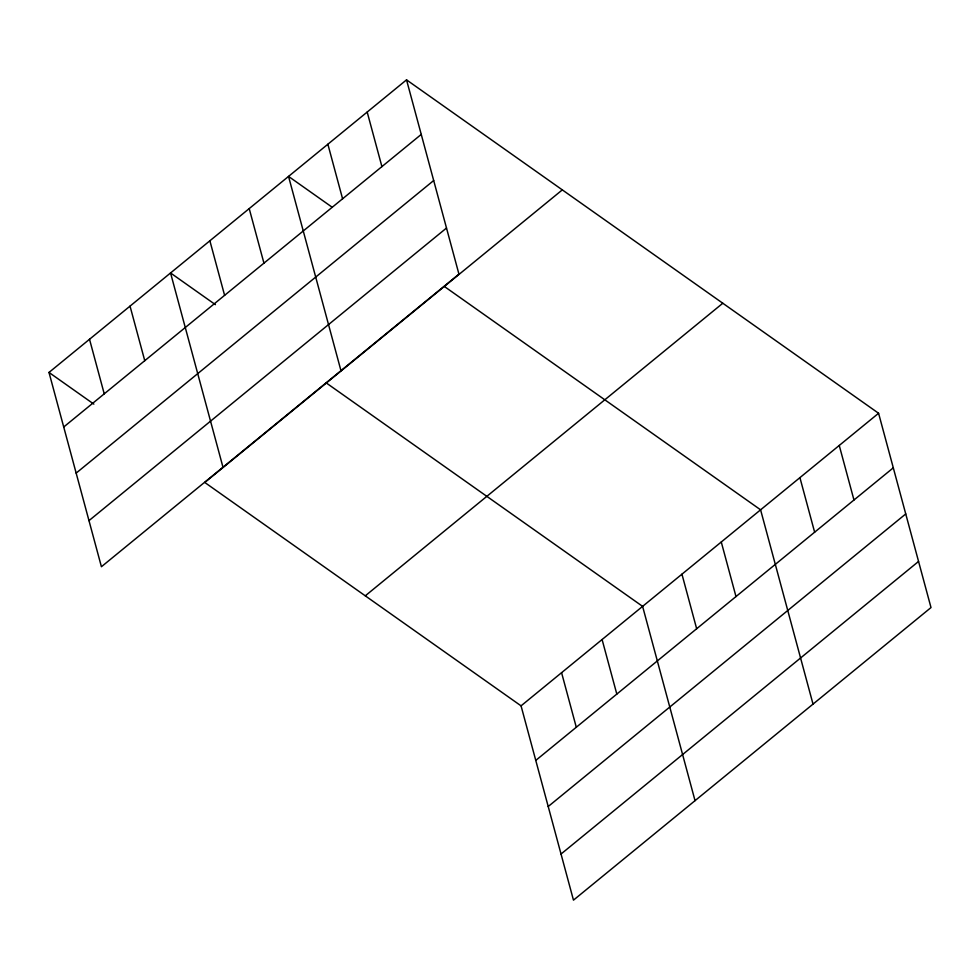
<?xml version="1.0" encoding="UTF-8"?>
<svg xmlns="http://www.w3.org/2000/svg" width="980" height="980" viewBox="0 0 980 980"><rect width="100%" height="100%" fill="white"/><g stroke="black" fill="none" stroke-linecap="round" stroke-linejoin="round"><path stroke-width="1.47" d="M406.529 79.858L458.946 274.155L101.418 566.734L49 372.437L406.529 79.858L878.582 413.266L931 607.563L573.471 900.142L521.054 705.845L204.783 482.466L562.299 189.887M63.725 426.998L421.241 134.419M76.158 473.107L433.687 180.528M88.984 520.625L446.5 228.046M365.271 595.828L722.799 303.249M521.054 705.845L878.582 413.266M535.778 760.407L893.295 467.827M548.212 806.516L905.741 513.937M561.038 854.021L918.554 561.442M332.159 207.221L288.536 176.412L340.966 370.697M444.32 286.442L760.59 509.821L813.02 704.106M215.416 304.658L170.557 272.967L222.987 467.252M326.34 382.984L642.611 606.375L695.041 800.66M49 372.437L93.86 404.127M839.248 445.447L853.972 500.008M799.925 477.64L814.637 532.201M721.268 542.001L735.992 596.563M681.945 574.182L696.658 628.744M602.088 639.536L616.812 694.085M561.577 672.684L576.289 727.246M367.194 112.051L381.918 166.612M327.871 144.232L342.584 198.793M249.214 208.593L263.939 263.154M209.879 240.786L224.604 295.348M130.034 306.128L144.758 360.689M89.523 339.288L104.235 393.838"/></g></svg>
